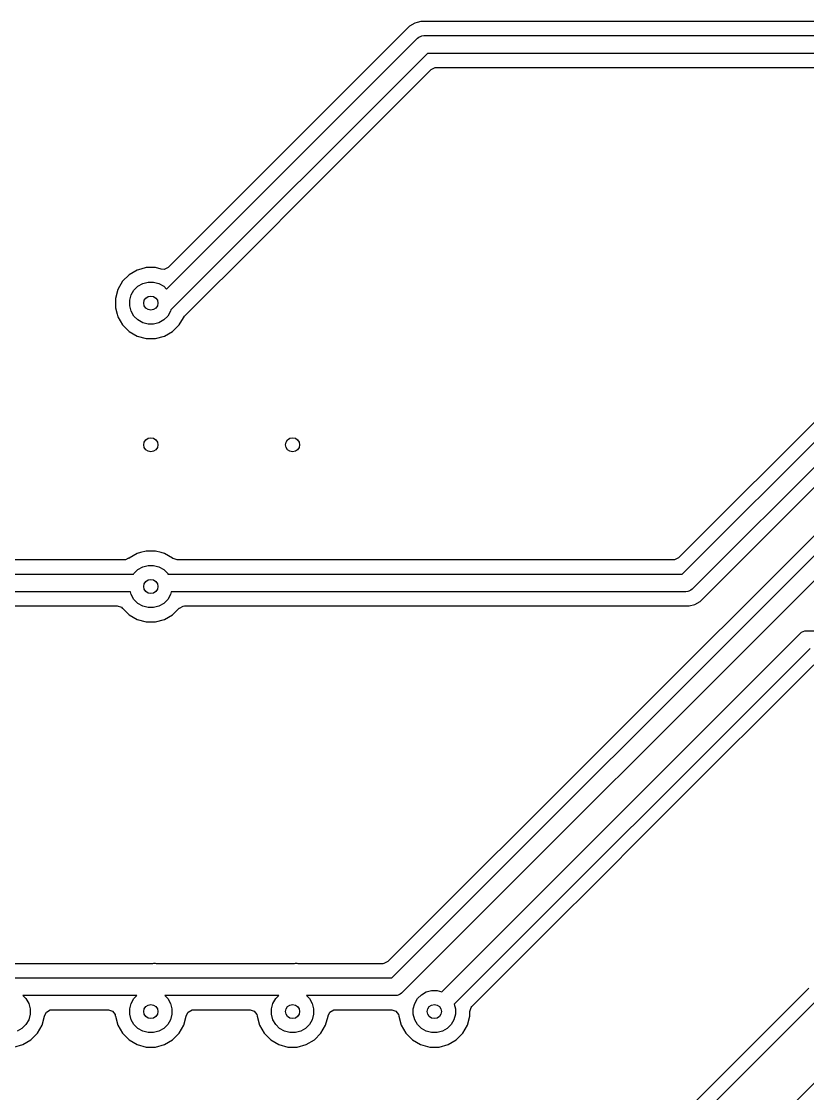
# Model space of a CAD drawing. Header units: millimetres. Extents: x 103.8 to 193.7, y -116.2 to -61.3.
# Drawn here: x 127.92 to 139.02, y -97.91 to -82.77 of the extents above; entities that cross this region are included whole.
import ezdxf

# ---------------------------------------------------------------- set-up
doc = ezdxf.new("R2010")
doc.units = ezdxf.units.MM
doc.layers.add('F.Cu', color=13, linetype='CONTINUOUS', true_color=0xc83434)

msp = doc.modelspace()

# ---------------------------------------------------------------- linework, layer by layer
at = {"layer": 'F.Cu', "linetype": 'CONTINUOUS'}
for p, q in [((133.557147, -82.7745), (133.506478, -82.788076)), ((133.642853, -82.7745), (133.557147, -82.7745)), ((142.324165, -82.7745), (133.642853, -82.7745)), ((133.400141, -82.839532), (129.993758, -86.245913)), ((133.400142, -82.839531), (133.400141, -82.839532)), ((133.474356, -82.796683), (133.400142, -82.839531)), ((133.506478, -82.788076), (133.474356, -82.796683)), ((129.971929, -86.551295), (133.511612, -83.011612)), ((133.511612, -83.011612), (133.530548, -82.996071)), ((133.530548, -82.996071), (133.530554, -82.996066)), ((133.530554, -82.996066), (133.562415, -82.982868)), ((133.562415, -82.982868), (133.575613, -82.977402)), ((133.575613, -82.977402), (133.575614, -82.977402)), ((133.575614, -82.977402), (133.6, -82.975)), ((133.6, -82.975), (142.448224, -82.975)), ((133.651776, -83.225), (130.032724, -86.844051)), ((142.5, -83.225), (133.651776, -83.225)), ((131.884951, -85.275375), (133.705831, -83.454496)), ((133.705831, -83.454496), (133.760348, -83.426719)), ((133.760348, -83.426719), (133.775835, -83.4255)), ((133.775835, -83.4255), (141.996737, -83.4255)), ((131.258151, -85.902175), (131.884951, -85.275375)), ((130.224579, -86.935746), (131.258151, -85.902175)), ((129.684108, -86.2495), (129.610086, -86.269334)), ((129.815892, -86.2495), (129.684108, -86.2495)), ((129.898132, -86.271536), (129.815892, -86.2495)), ((129.993758, -86.245913), (129.939241, -86.27369)), ((129.44269, -86.349496), (129.349496, -86.44269)), ((129.556809, -86.283609), (129.44269, -86.349496)), ((129.610086, -86.269334), (129.556809, -86.283609)), ((129.939241, -86.27369), (129.898132, -86.271536)), ((129.283608, -86.556814), (129.2495, -86.684108)), ((129.283609, -86.556809), (129.283608, -86.556814)), ((129.349496, -86.44269), (129.283609, -86.556809)), ((129.511994, -86.567372), (129.567372, -86.511994)), ((129.567372, -86.511994), (129.635195, -86.472836)), ((129.635195, -86.472836), (129.710842, -86.452567)), ((129.710842, -86.452567), (129.789158, -86.452567)), ((129.789158, -86.452567), (129.864805, -86.472836)), ((129.864805, -86.472836), (129.932628, -86.511994)), ((129.932628, -86.511994), (129.971929, -86.551295)), ((129.2495, -86.684108), (129.2495, -86.815892)), ((129.452567, -86.710842), (129.472836, -86.635195)), ((129.452567, -86.789158), (129.452567, -86.710842)), ((129.472836, -86.635195), (129.511994, -86.567372)), ((129.2495, -86.815892), (129.27318, -86.904266)), ((129.472836, -86.864805), (129.452567, -86.789158)), ((130.032724, -86.844051), (130.027164, -86.864805)), ((129.27318, -86.904266), (129.283609, -86.94319)), ((129.283609, -86.94319), (129.349496, -87.057309)), ((129.511994, -86.932628), (129.472836, -86.864805)), ((129.567372, -86.988006), (129.511994, -86.932628)), ((129.635195, -87.027164), (129.567372, -86.988006)), ((129.932628, -86.988006), (129.864805, -87.027164)), ((129.988006, -86.932628), (129.932628, -86.988006)), ((130.027164, -86.864805), (129.988006, -86.932628)), ((130.1505, -87.057314), (130.208853, -86.956241)), ((130.208853, -86.956241), (130.224579, -86.935746)), ((129.349496, -87.057309), (129.349498, -87.057311)), ((129.349498, -87.057311), (129.3495, -87.057314)), ((129.3495, -87.057314), (129.442686, -87.1505)), ((129.442686, -87.1505), (129.442688, -87.150501)), ((129.442688, -87.150501), (129.44269, -87.150503)), ((129.44269, -87.150503), (129.55681, -87.21639)), ((129.710842, -87.047433), (129.635195, -87.027164)), ((129.789158, -87.047433), (129.710842, -87.047433)), ((129.864805, -87.027164), (129.789158, -87.047433)), ((129.94319, -87.21639), (130.057309, -87.150503)), ((130.057309, -87.150502), (130.057314, -87.1505)), ((130.057309, -87.150503), (130.057309, -87.150502)), ((130.057314, -87.1505), (130.1505, -87.057314)), ((129.55681, -87.21639), (129.556808, -87.21639)), ((129.556808, -87.21639), (129.556812, -87.216391)), ((129.556812, -87.216391), (129.556814, -87.216392)), ((129.556814, -87.216392), (129.684108, -87.2505)), ((129.684108, -87.2505), (129.68411, -87.2505)), ((129.68411, -87.2505), (129.81589, -87.2505)), ((129.81589, -87.2505), (129.815892, -87.2505)), ((129.815892, -87.2505), (129.943186, -87.216392)), ((129.943186, -87.216392), (129.943188, -87.21639)), ((129.943188, -87.21639), (129.94319, -87.21639)), ((140.300139, -87.239534), (137.194169, -90.345504)), ((137.248224, -90.575), (140.411611, -87.411612)), ((140.551777, -87.625), (137.388388, -90.788388)), ((137.499862, -90.960465), (140.605831, -87.854496)), ((140.700141, -88.439532), (133.094168, -96.045504)), ((133.148223, -96.275), (140.811612, -88.611612)), ((140.951776, -88.825), (133.288387, -96.488388)), ((129.556809, -90.283609), (129.44269, -90.349496)), ((129.6062, -90.270375), (129.556809, -90.283609)), ((129.684108, -90.2495), (129.6062, -90.270375)), ((129.815892, -90.2495), (129.684108, -90.2495)), ((129.893799, -90.270375), (129.815892, -90.2495)), ((129.943191, -90.283609), (129.893799, -90.270375)), ((130.057309, -90.349496), (129.943189, -90.283609)), ((129.943189, -90.283609), (129.943191, -90.283609)), ((129.376679, -90.3745), (124.642853, -90.3745)), ((129.392166, -90.373281), (129.376679, -90.3745)), ((129.435726, -90.351086), (129.392166, -90.373281)), ((129.43754, -90.353449), (129.435726, -90.351086)), ((129.44269, -90.349496), (129.43754, -90.353449)), ((129.567372, -90.511994), (129.635195, -90.472836)), ((129.635195, -90.472836), (129.710842, -90.452567)), ((129.710842, -90.452567), (129.789158, -90.452567)), ((129.789158, -90.452567), (129.864805, -90.472836)), ((129.864805, -90.472836), (129.932628, -90.511994)), ((130.06246, -90.353449), (130.057309, -90.349496)), ((130.062523, -90.353366), (130.06246, -90.353449)), ((130.06513, -90.355593), (130.062523, -90.353366)), ((130.123321, -90.3745), (130.06513, -90.355593)), ((137.124165, -90.3745), (130.123321, -90.3745)), ((137.139652, -90.373281), (137.124165, -90.3745)), ((137.194169, -90.345504), (137.139652, -90.373281)), ((124.6, -90.575), (129.50759, -90.575)), ((129.50759, -90.575), (129.511994, -90.567372)), ((129.511994, -90.567372), (129.567372, -90.511994)), ((129.932628, -90.511994), (129.988006, -90.567372)), ((129.988006, -90.567372), (129.99241, -90.575)), ((129.99241, -90.575), (137.248224, -90.575)), ((137.388388, -90.788388), (137.369451, -90.803928)), ((129.462171, -90.825), (124.651777, -90.825)), ((129.472836, -90.864805), (129.462171, -90.825)), ((129.511994, -90.932628), (129.472836, -90.864805)), ((129.567372, -90.988006), (129.511994, -90.932628)), ((129.988006, -90.932628), (129.932628, -90.988006)), ((130.027164, -90.864805), (129.988006, -90.932628)), ((130.037829, -90.825), (130.027164, -90.864805)), ((137.3, -90.825), (130.037829, -90.825)), ((137.324386, -90.822598), (137.3, -90.825)), ((137.324387, -90.822598), (137.324386, -90.822598)), ((137.340576, -90.815892), (137.324387, -90.822598)), ((137.369446, -90.803934), (137.340576, -90.815892)), ((137.369451, -90.803928), (137.369446, -90.803934)), ((124.775835, -91.0255), (129.276679, -91.0255)), ((129.276679, -91.0255), (129.33487, -91.044407)), ((129.33487, -91.044407), (129.346683, -91.054496)), ((129.346683, -91.054496), (129.349498, -91.057311)), ((129.349498, -91.057311), (129.3495, -91.057314)), ((129.3495, -91.057314), (129.442686, -91.1505)), ((129.635195, -91.027164), (129.567372, -90.988006)), ((129.710842, -91.047433), (129.635195, -91.027164)), ((129.789158, -91.047433), (129.710842, -91.047433)), ((129.864805, -91.027164), (129.789158, -91.047433)), ((129.932628, -90.988006), (129.864805, -91.027164)), ((130.057314, -91.1505), (130.1505, -91.057314)), ((130.1505, -91.057314), (130.150501, -91.057311)), ((130.150501, -91.057311), (130.153317, -91.054496)), ((130.153317, -91.054496), (130.207834, -91.026719)), ((130.207834, -91.026719), (130.223321, -91.0255)), ((130.223321, -91.0255), (137.342851, -91.0255)), ((137.342851, -91.0255), (137.342853, -91.0255)), ((137.342853, -91.0255), (137.425639, -91.003318)), ((137.425639, -91.003318), (137.425641, -91.003316)), ((137.425641, -91.003316), (137.425643, -91.003316)), ((137.425643, -91.003316), (137.499857, -90.960468)), ((137.499857, -90.960467), (137.499862, -90.960465)), ((137.499857, -90.960468), (137.499857, -90.960467)), ((129.442686, -91.1505), (129.442688, -91.150501)), ((129.442688, -91.150501), (129.44269, -91.150503)), ((129.44269, -91.150503), (129.55681, -91.21639)), ((129.55681, -91.21639), (129.556808, -91.21639)), ((129.556808, -91.21639), (129.556812, -91.216391)), ((129.556812, -91.216391), (129.556814, -91.216392)), ((129.556814, -91.216392), (129.684108, -91.2505)), ((129.684108, -91.2505), (129.68411, -91.2505)), ((129.68411, -91.2505), (129.81589, -91.2505)), ((129.81589, -91.2505), (129.815892, -91.2505)), ((129.815892, -91.2505), (129.943186, -91.216392)), ((129.943186, -91.216392), (129.943188, -91.21639)), ((129.943188, -91.21639), (129.94319, -91.21639)), ((129.94319, -91.21639), (130.057309, -91.150503)), ((130.057309, -91.150502), (130.057314, -91.1505)), ((130.057309, -91.150503), (130.057309, -91.150502)), ((138.911612, -91.411612), (138.930554, -91.396066)), ((138.930554, -91.396066), (138.975613, -91.377402)), ((138.975613, -91.377402), (138.975614, -91.377402)), ((138.975614, -91.377402), (139, -91.375)), ((139, -91.375), (141.345846, -91.375)), ((133.853433, -96.469789), (138.911612, -91.411612)), ((139.051776, -91.625), (134.03021, -96.646564)), ((137.041811, -93.918515), (139.105831, -91.854496)), ((136.678842, -94.281484), (137.041811, -93.918515)), ((136.108152, -94.852174), (136.678842, -94.281484)), ((135.362503, -95.597823), (136.108152, -94.852174)), ((134.279496, -96.68083), (135.362503, -95.597823)), ((129.774521, -96.0745), (127.83017, -96.0745)), ((129.786363, -96.073789), (129.774521, -96.0745)), ((129.803611, -96.07171), (129.786363, -96.073789)), ((129.816169, -96.073505), (129.803611, -96.07171)), ((129.83017, -96.0745), (129.816169, -96.073505)), ((131.774521, -96.0745), (129.83017, -96.0745)), ((131.786363, -96.073789), (131.774521, -96.0745)), ((131.803611, -96.07171), (131.786363, -96.073789)), ((131.816169, -96.073505), (131.803611, -96.07171)), ((131.83017, -96.0745), (131.816169, -96.073505)), ((133.024164, -96.0745), (131.83017, -96.0745)), ((133.039651, -96.073281), (133.024164, -96.0745)), ((133.094168, -96.045504), (133.039651, -96.073281)), ((121.449999, -96.275), (133.148223, -96.275)), ((129.554366, -96.525), (127.945634, -96.525)), ((127.945634, -96.525), (127.988006, -96.567372)), ((129.511994, -96.567372), (129.554366, -96.525)), ((131.554366, -96.525), (129.945634, -96.525)), ((129.945634, -96.525), (129.988006, -96.567372)), ((131.511994, -96.567372), (131.554366, -96.525)), ((133.199999, -96.525), (131.945634, -96.525)), ((131.945634, -96.525), (131.988006, -96.567372)), ((133.224385, -96.522598), (133.199999, -96.525)), ((133.224386, -96.522598), (133.224385, -96.522598)), ((133.238709, -96.516665), (133.224386, -96.522598)), ((133.269445, -96.503934), (133.238709, -96.516665)), ((133.26945, -96.503928), (133.269445, -96.503934)), ((133.288387, -96.488388), (133.26945, -96.503928)), ((133.511994, -96.567372), (133.567372, -96.511994)), ((133.567372, -96.511994), (133.635195, -96.472836)), ((133.635195, -96.472836), (133.710842, -96.452567)), ((133.710842, -96.452567), (133.789158, -96.452567)), ((133.789158, -96.452567), (133.853433, -96.469789)), ((138.919478, -96.531286), (134.531286, -100.919478)), ((138.91948, -96.531284), (138.919478, -96.531286)), ((139.031284, -96.419479), (138.919479, -96.531283)), ((138.919479, -96.531283), (138.91948, -96.531284)), ((127.988006, -96.567372), (128.027164, -96.635195)), ((128.027164, -96.635195), (128.047433, -96.710842)), ((129.452567, -96.710842), (129.472836, -96.635195)), ((129.472836, -96.635195), (129.511994, -96.567372)), ((129.988006, -96.567372), (130.027164, -96.635195)), ((130.027164, -96.635195), (130.047433, -96.710842)), ((131.452567, -96.710842), (131.472836, -96.635195)), ((131.472836, -96.635195), (131.511994, -96.567372)), ((131.988006, -96.567372), (132.027164, -96.635195)), ((132.027164, -96.635195), (132.047433, -96.710842)), ((133.452567, -96.710842), (133.472836, -96.635195)), ((133.472836, -96.635195), (133.511994, -96.567372)), ((134.03021, -96.646564), (134.047433, -96.710842)), ((134.2505, -96.750834), (134.269407, -96.692643)), ((134.269407, -96.692643), (134.279496, -96.68083)), ((134.617157, -101.117157), (139.117157, -96.617157)), ((128.047433, -96.789158), (128.027164, -96.864805)), ((128.047433, -96.710842), (128.047433, -96.789158)), ((128.216392, -96.943186), (128.2505, -96.815892)), ((128.2505, -96.815889), (128.251068, -96.811577)), ((128.2505, -96.815892), (128.2505, -96.815889)), ((128.251068, -96.811577), (128.27741, -96.756352)), ((128.27741, -96.756352), (128.331181, -96.727158)), ((128.331181, -96.727158), (128.349221, -96.7255)), ((128.349221, -96.7255), (129.150779, -96.7255)), ((129.150779, -96.7255), (129.20897, -96.744407)), ((129.20897, -96.744407), (129.244934, -96.793907)), ((129.244934, -96.793907), (129.248932, -96.811577)), ((129.248932, -96.811577), (129.249499, -96.815889)), ((129.249499, -96.815889), (129.283609, -96.94319)), ((129.452567, -96.789158), (129.452567, -96.710842)), ((129.472836, -96.864805), (129.452567, -96.789158)), ((130.047433, -96.789158), (130.027164, -96.864805)), ((130.047433, -96.710842), (130.047433, -96.789158)), ((130.216392, -96.943186), (130.2505, -96.815892)), ((130.2505, -96.815889), (130.251068, -96.811577)), ((130.2505, -96.815892), (130.2505, -96.815889)), ((130.251068, -96.811577), (130.27741, -96.756352)), ((130.27741, -96.756352), (130.331181, -96.727158)), ((130.331181, -96.727158), (130.349221, -96.7255)), ((130.349221, -96.7255), (131.150779, -96.7255)), ((131.150779, -96.7255), (131.20897, -96.744407)), ((131.20897, -96.744407), (131.244934, -96.793907)), ((131.244934, -96.793907), (131.248932, -96.811577)), ((131.248932, -96.811577), (131.249499, -96.815889)), ((131.249499, -96.815889), (131.283609, -96.94319)), ((131.452567, -96.789158), (131.452567, -96.710842)), ((131.472836, -96.864805), (131.452567, -96.789158)), ((132.047433, -96.789158), (132.027164, -96.864805)), ((132.047433, -96.710842), (132.047433, -96.789158)), ((132.216392, -96.943186), (132.2505, -96.815892)), ((132.2505, -96.815889), (132.251068, -96.811577)), ((132.2505, -96.815892), (132.2505, -96.815889)), ((132.251068, -96.811577), (132.27741, -96.756352)), ((132.27741, -96.756352), (132.331181, -96.727158)), ((132.331181, -96.727158), (132.349221, -96.7255)), ((132.349221, -96.7255), (133.150779, -96.7255)), ((133.150779, -96.7255), (133.20897, -96.744407)), ((133.20897, -96.744407), (133.244934, -96.793907)), ((133.244934, -96.793907), (133.248932, -96.811577)), ((133.248932, -96.811577), (133.249499, -96.815889)), ((133.249499, -96.815889), (133.283609, -96.94319)), ((133.452567, -96.789158), (133.452567, -96.710842)), ((133.472836, -96.864805), (133.452567, -96.789158)), ((134.047433, -96.789158), (134.027164, -96.864805)), ((134.047433, -96.710842), (134.047433, -96.789158)), ((134.216392, -96.943186), (134.2505, -96.815892)), ((134.2505, -96.815892), (134.2505, -96.750834)), ((127.932628, -96.988006), (127.864805, -97.027164)), ((127.988006, -96.932628), (127.932628, -96.988006)), ((128.027164, -96.864805), (127.988006, -96.932628)), ((128.150503, -97.057309), (128.21639, -96.94319)), ((128.21639, -96.943188), (128.216392, -96.943186)), ((128.21639, -96.94319), (128.21639, -96.943188)), ((129.283609, -96.94319), (129.349496, -97.057309)), ((129.511994, -96.932628), (129.472836, -96.864805)), ((129.567372, -96.988006), (129.511994, -96.932628)), ((129.635195, -97.027164), (129.567372, -96.988006)), ((129.932628, -96.988006), (129.864805, -97.027164)), ((129.988006, -96.932628), (129.932628, -96.988006)), ((130.027164, -96.864805), (129.988006, -96.932628)), ((130.150503, -97.057309), (130.21639, -96.94319)), ((130.21639, -96.943188), (130.216392, -96.943186)), ((130.21639, -96.94319), (130.21639, -96.943188)), ((131.283609, -96.94319), (131.349496, -97.057309)), ((131.511994, -96.932628), (131.472836, -96.864805)), ((131.567372, -96.988006), (131.511994, -96.932628)), ((131.635195, -97.027164), (131.567372, -96.988006)), ((131.932628, -96.988006), (131.864805, -97.027164)), ((131.988006, -96.932628), (131.932628, -96.988006)), ((132.027164, -96.864805), (131.988006, -96.932628)), ((132.150503, -97.057309), (132.21639, -96.94319)), ((132.21639, -96.943188), (132.216392, -96.943186)), ((132.21639, -96.94319), (132.21639, -96.943188)), ((133.283609, -96.94319), (133.349496, -97.057309)), ((133.511994, -96.932628), (133.472836, -96.864805)), ((133.567372, -96.988006), (133.511994, -96.932628)), ((133.635195, -97.027164), (133.567372, -96.988006)), ((133.932628, -96.988006), (133.864805, -97.027164)), ((133.988006, -96.932628), (133.932628, -96.988006)), ((134.027164, -96.864805), (133.988006, -96.932628)), ((134.150503, -97.057309), (134.21639, -96.94319)), ((134.21639, -96.943188), (134.216392, -96.943186)), ((134.21639, -96.94319), (134.21639, -96.943188)), ((127.94319, -97.21639), (128.057309, -97.150503)), ((128.057309, -97.150502), (128.057314, -97.1505)), ((128.057309, -97.150503), (128.057309, -97.150502)), ((128.057314, -97.1505), (128.1505, -97.057314)), ((128.1505, -97.057314), (128.150503, -97.057309)), ((129.349496, -97.057309), (129.349498, -97.057311)), ((129.349498, -97.057311), (129.3495, -97.057314)), ((129.3495, -97.057314), (129.442686, -97.1505)), ((129.442686, -97.1505), (129.442688, -97.150501)), ((129.442688, -97.150501), (129.44269, -97.150503)), ((129.44269, -97.150503), (129.55681, -97.21639)), ((129.710842, -97.047433), (129.635195, -97.027164)), ((129.789158, -97.047433), (129.710842, -97.047433)), ((129.864805, -97.027164), (129.789158, -97.047433)), ((129.94319, -97.21639), (130.057309, -97.150503)), ((130.057309, -97.150502), (130.057314, -97.1505)), ((130.057309, -97.150503), (130.057309, -97.150502)), ((130.057314, -97.1505), (130.1505, -97.057314)), ((130.1505, -97.057314), (130.150503, -97.057309)), ((131.349496, -97.057309), (131.349498, -97.057311)), ((131.349498, -97.057311), (131.3495, -97.057314)), ((131.3495, -97.057314), (131.442686, -97.1505)), ((131.442686, -97.1505), (131.442688, -97.150501)), ((131.442688, -97.150501), (131.44269, -97.150503)), ((131.44269, -97.150503), (131.55681, -97.21639)), ((131.710842, -97.047433), (131.635195, -97.027164)), ((131.789158, -97.047433), (131.710842, -97.047433)), ((131.864805, -97.027164), (131.789158, -97.047433)), ((131.94319, -97.21639), (132.057309, -97.150503)), ((132.057309, -97.150502), (132.057314, -97.1505)), ((132.057309, -97.150503), (132.057309, -97.150502)), ((132.057314, -97.1505), (132.1505, -97.057314)), ((132.1505, -97.057314), (132.150503, -97.057309)), ((133.349496, -97.057309), (133.349498, -97.057311)), ((133.349498, -97.057311), (133.3495, -97.057314)), ((133.3495, -97.057314), (133.442686, -97.1505)), ((133.442686, -97.1505), (133.442688, -97.150501)), ((133.442688, -97.150501), (133.44269, -97.150503)), ((133.44269, -97.150503), (133.55681, -97.21639)), ((133.710842, -97.047433), (133.635195, -97.027164)), ((133.789158, -97.047433), (133.710842, -97.047433)), ((133.864805, -97.027164), (133.789158, -97.047433)), ((133.94319, -97.21639), (134.057309, -97.150503)), ((134.057309, -97.150502), (134.057314, -97.1505)), ((134.057309, -97.150503), (134.057309, -97.150502)), ((134.057314, -97.1505), (134.1505, -97.057314)), ((134.1505, -97.057314), (134.150503, -97.057309)), ((127.815892, -97.2505), (127.943186, -97.216392)), ((127.943186, -97.216392), (127.943188, -97.21639)), ((127.943188, -97.21639), (127.94319, -97.21639)), ((129.55681, -97.21639), (129.556808, -97.21639)), ((129.556808, -97.21639), (129.556812, -97.216391)), ((129.556812, -97.216391), (129.556814, -97.216392)), ((129.556814, -97.216392), (129.684108, -97.2505)), ((129.684108, -97.2505), (129.68411, -97.2505)), ((129.68411, -97.2505), (129.81589, -97.2505)), ((129.81589, -97.2505), (129.815892, -97.2505)), ((129.815892, -97.2505), (129.943186, -97.216392)), ((129.943186, -97.216392), (129.943188, -97.21639)), ((129.943188, -97.21639), (129.94319, -97.21639)), ((131.55681, -97.21639), (131.556808, -97.21639)), ((131.556808, -97.21639), (131.556812, -97.216391)), ((131.556812, -97.216391), (131.556814, -97.216392)), ((131.556814, -97.216392), (131.684108, -97.2505)), ((131.684108, -97.2505), (131.68411, -97.2505)), ((131.68411, -97.2505), (131.81589, -97.2505)), ((131.81589, -97.2505), (131.815892, -97.2505)), ((131.815892, -97.2505), (131.943186, -97.216392)), ((131.943186, -97.216392), (131.943188, -97.21639)), ((131.943188, -97.21639), (131.94319, -97.21639)), ((133.55681, -97.21639), (133.556808, -97.21639)), ((133.556808, -97.21639), (133.556812, -97.216391)), ((133.556812, -97.216391), (133.556814, -97.216392)), ((133.556814, -97.216392), (133.684108, -97.2505)), ((133.684108, -97.2505), (133.68411, -97.2505)), ((133.68411, -97.2505), (133.81589, -97.2505)), ((133.81589, -97.2505), (133.815892, -97.2505)), ((133.815892, -97.2505), (133.943186, -97.216392)), ((133.943186, -97.216392), (133.943188, -97.21639)), ((133.943188, -97.21639), (133.94319, -97.21639)), ((139.565686, -97.3), (135.3, -101.565686))]:
    msp.add_line(p, q, dxfattribs=at)
at = {"layer": 'F.Cu'}
for centre in [(129.75, -86.75), (129.75, -86.75), (129.75, -88.75), (129.75, -88.75), (131.75, -88.75), (131.75, -88.75), (129.75, -90.75), (129.75, -90.75), (129.75, -96.75), (129.75, -96.75), (131.75, -96.75), (131.75, -96.75), (133.75, -96.75), (133.75, -96.75)]:
    msp.add_circle(centre, 0.1, dxfattribs=at)

doc.saveas('drawing.dxf')
